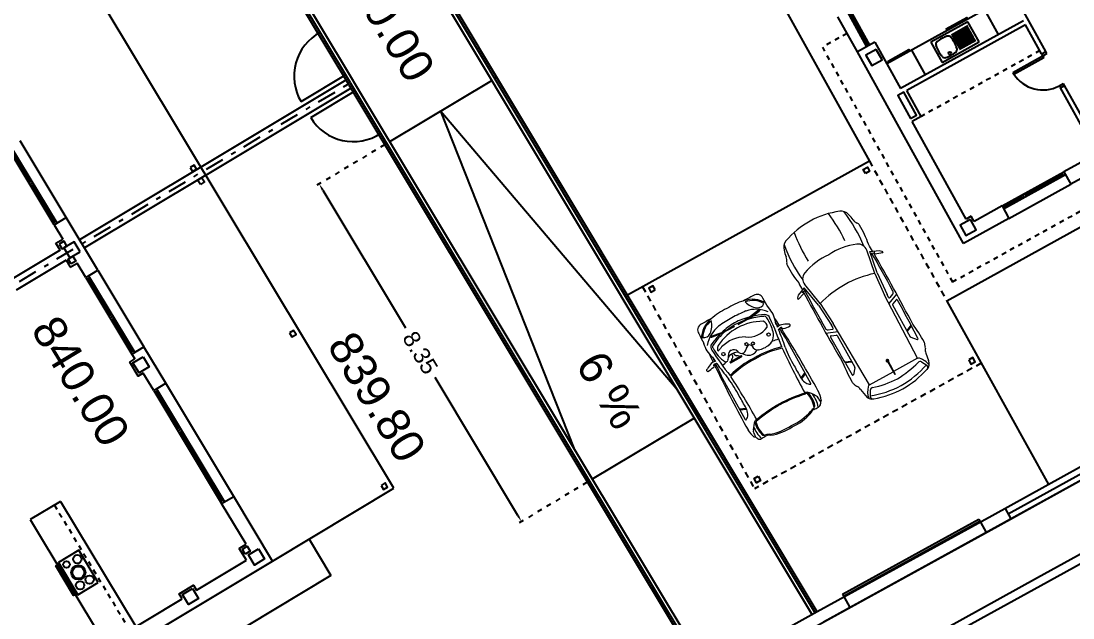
# Model space of a CAD drawing. Header units: millimetres. Extents: x 441061 to 442903, y 4515148 to 4515613.
# Drawn here: x 442153.29 to 442175.6, y 4515529.69 to 4515542.36 of the extents above; entities that cross this region are included whole.
import ezdxf
from ezdxf.enums import TextEntityAlignment as Align

# ---------------------------------------------------------------- set-up
doc = ezdxf.new("R2010")
doc.units = ezdxf.units.MM
for name, pattern in [('CONTINUA', [0]), ('CYPE_RAYAPUNTO', [0.4125, 0.2025, -0.105, 0, -0.105]), ('PUNTOS2', [0.125, 0, -0.125]), ('RAYITAS', [0.375, 0.25, -0.125])]:
    doc.linetypes.add(name, pattern=pattern)
for name, color, linetype in [('01_cotas', 254, 'Continuous'), ('01_ejes', 10, 'Continuous'), ('01_mono BAJA', 2, 'Continuous'), ('01_niveles', 2, 'Continuous'), ('01_piscinas', 254, 'Continuous'), ('01_proyección', 4, 'RAYITAS')]:
    doc.layers.add(name, color=color, linetype=linetype)
doc.layers.add('01_muebles_B', color=254, linetype='Continuous', lineweight=5)
doc.styles.add('Estilo1', font='swissel.ttf')
doc.styles.add('ROMANS', font='romans')
doc.dimstyles.new('DECIMAL-50', dxfattribs={"dimtxt": 0.08, "dimasz": 0.15, "dimexe": 0.09, "dimexo": 0, "dimgap": 0.09, "dimtad": 0, "dimzin": 0, "dimdsep": 46, "dimtxsty": 'ROMANS', "dimcen": 0.09, "dimclrt": 6, "dimadec": 0, "dimazin": 0, "dimtfac": 1.38, "dimtix": 1, "dimtofl": 0, "dimtmove": 2, "dimatfit": 3, "dimldrblk": 'OBLIQUE', "dimfxl": 1, "dimtolj": 1, "dimtzin": 0, "dimarcsym": 0})

# ---------------------------------------------------------------- blocks, each defined once
blk = doc.blocks.new('A$C6A825EFA')
at = {"layer": '01_mono BAJA', "color": 254}
for p, q in [((12, 12.5, 0), (13.1, 12.5, 0)), ((13.1, 12.2, 0), (13.1, 12.5, 0)), ((14.6, 12.5, 0), (13.1, 12.5, 0)), ((14.6, 12.5, 0), (15.7, 12.5, 0)), ((14.6, 12.2, 0), (14.6, 12.5, 0)), ((15.7, 12.5, 0), (15.7, 7.855, 0)), ((12.3, 12.075, 0), (12.3, 10.606, 0)), ((12.425, 12.2, 0), (13.1, 12.2, 0)), ((14.6, 12.27, 0), (13.1, 12.27, 0)), ((14.6, 12.2, 0), (13.1, 12.2, 0)), ((13.15, 12.27, 0), (13.15, 12.2, 0)), ((14.05, 12.242, 0), (13.15, 12.242, 0)), ((14.05, 12.228, 0), (13.15, 12.228, 0)), ((14.05, 12.27, 0), (14.05, 12.2, 0)), ((14.1, 12.27, 0), (14.1, 12.2, 0)), ((14.15, 12.27, 0), (14.15, 12.2, 0)), ((14.55, 12.242, 0), (14.15, 12.242, 0)), ((14.55, 12.228, 0), (14.15, 12.228, 0)), ((14.55, 12.27, 0), (14.55, 12.2, 0)), ((14.6, 12.2, 0), (15.275, 12.2, 0)), ((15.275, 12.2), (15.275, 12.075)), ((15.275, 12.075), (15.4, 12.075)), ((15.325, 12.2, 0), (15.325, 12.125, 0)), ((15.325, 12.125, 0), (15.4, 12.125, 0)), ((15.4, 12.075, 0), (15.4, 9.705, 0)), ((12.2, 11.4, 0), (12.2, 10.606, 0)), ((12.3, 10.606, 0), (12.2, 10.606, 0)), ((12.2, 10.606, 0), (12.2, 10.556, 0)), ((12.3, 10.556, 0), (12.2, 10.556, 0)), ((12.3, 10.556, 0), (12.3, 10.606, 0)), ((13.024, 9.831, 0), (12.2, 9.831, 0)), ((12.2, 9.831, 0), (12.2, 9.781, 0)), ((12.3, 9.781, 0), (12.3, 9.872, 0)), ((13.024, 9.872, 0), (12.3, 9.872, 0)), ((13.024, 9.831, 0), (13.024, 9.872, 0)), ((12.2, 9.781, 0), (12.2, 8.33, 0)), ((12.3, 9.781, 0), (12.2, 9.781, 0)), ((12.3, 9.781, 0), (12.3, 9.08, 0)), ((15.18, 9.705, 0), (15.18, 9.08, 0)), ((15.18, 9.705, 0), (15.4, 9.705, 0)), ((12.3, 9.08, 0), (15.18, 9.08, 0)), ((12.3, 8.98, 0), (15.275, 8.98, 0)), ((12.9, 8.98, 0), (12.9, 8.38, 0)), ((14.675, 8.98, 0), (14.675, 8.38, 0)), ((15.275, 7.855, 0), (15.275, 8.98, 0)), ((13.338, 8.92, 0), (13.338, 8.43, 0)), ((14.238, 8.92, 0), (13.338, 8.92, 0)), ((13.779, 8.85, 0), (13.383, 8.85, 0)), ((13.779, 8.825, 0), (13.383, 8.825, 0)), ((13.779, 8.8, 0), (13.383, 8.8, 0)), ((13.779, 8.775, 0), (13.383, 8.775, 0)), ((13.779, 8.75, 0), (13.383, 8.75, 0)), ((13.779, 8.725, 0), (13.383, 8.725, 0)), ((14.238, 8.43, 0), (14.238, 8.92, 0)), ((13.779, 8.7, 0), (13.383, 8.7, 0)), ((13.779, 8.675, 0), (13.383, 8.675, 0)), ((13.779, 8.65, 0), (13.383, 8.65, 0)), ((13.779, 8.625, 0), (13.383, 8.625, 0)), ((13.779, 8.6, 0), (13.383, 8.6, 0)), ((13.779, 8.575, 0), (13.383, 8.575, 0)), ((13.779, 8.55, 0), (13.383, 8.55, 0)), ((13.779, 8.525, 0), (13.383, 8.525, 0)), ((13.779, 8.5, 0), (13.383, 8.5, 0)), ((12.3, 8.38, 0), (15.275, 8.38, 0)), ((13.338, 8.43, 0), (14.238, 8.43, 0)), ((15.275, 7.855, 0), (15.7, 7.855, 0)), ((15.4, 7.855, 0), (15.4, 7.005, 0)), ((15.47, 7.855, 0), (15.47, 7.005, 0)), ((15.7, 7.855, 0), (15.7, 7.005, 0)), ((15.47, 7.805, 0), (15.4, 7.805, 0)), ((15.428, 7.055, 0), (15.428, 7.805, 0)), ((15.442, 7.055, 0), (15.442, 7.805, 0)), ((0, 7.005, 0), (0, 3, 0)), ((0.3, 7.005, 0), (0.3, 5.055, 0)), ((3.4, 6.955, 0), (0.3, 6.955, 0)), ((3.4, 6.205, 0), (3.4, 6.955, 0)), ((3.4, 6.205, 0), (0.3, 6.205, 0)), ((0.3, 4.705, 0), (0.3, 3.47, 0)), ((7.725, 3.47, 0), (7.725, 4.705, 0)), ((7.975, 3.47, 0), (7.975, 4.705, 0)), ((0.3, 3.47, 0), (0.595, 3.47, 0)), ((0.595, 3.47, 0), (0.595, 3.3, 0)), ((7.725, 3.47, 0), (7.555, 3.47, 0)), ((7.555, 3.47, 0), (7.555, 3.3, 0)), ((7.975, 3.47, 0), (8.145, 3.47, 0)), ((8.145, 3.47, 0), (8.145, 3.3, 0)), ((0.595, 3.3, 0), (1.6, 3.3, 0)), ((1.6, 3.3, 0), (1.6, 3, 0)), ((4.4, 3.3, 0), (1.6, 3.3, 0)), ((4.4, 3.23, 0), (1.6, 3.23, 0)), ((1.65, 3.3, 0), (1.65, 3.23, 0)), ((1.65, 3.272, 0), (3.35, 3.272, 0)), ((1.65, 3.258, 0), (3.35, 3.258, 0)), ((3.35, 3.3, 0), (3.35, 3.23, 0)), ((3.4, 3.3, 0), (3.4, 3.23, 0)), ((3.45, 3.3, 0), (3.45, 3.23, 0)), ((4.35, 3.272, 0), (3.45, 3.272, 0)), ((4.35, 3.258, 0), (3.45, 3.258, 0)), ((4.35, 3.3, 0), (4.35, 3.23, 0)), ((4.4, 3.3, 0), (4.4, 3, 0)), ((4.4, 3.3, 0), (4.83, 3.3, 0)), ((5.3, 3.3, 0), (5.18, 3.3, 0)), ((7.2, 3.3, 0), (5.3, 3.3, 0)), ((5.3, 3.3, 0), (5.3, 3, 0)), ((7.2, 3.23, 0), (5.3, 3.23, 0)), ((5.35, 3.3, 0), (5.35, 3.23, 0)), ((5.35, 3.272, 0), (6.15, 3.272, 0)), ((5.35, 3.258, 0), (6.15, 3.258, 0)), ((6.15, 3.3, 0), (6.15, 3.23, 0)), ((6.2, 3.3, 0), (6.2, 3.23, 0)), ((6.25, 3.3, 0), (6.25, 3.23, 0)), ((7.15, 3.272, 0), (6.25, 3.272, 0)), ((7.15, 3.258, 0), (6.25, 3.258, 0)), ((7.15, 3.3, 0), (7.15, 3.23, 0)), ((7.2, 3.3, 0), (7.555, 3.3, 0)), ((7.2, 3.3, 0), (7.2, 3, 0)), ((8.5, 3.3, 0), (8.145, 3.3, 0)), ((8.5, 3.3, 0), (10.4, 3.3, 0)), ((8.5, 3.3, 0), (8.5, 3, 0)), ((8.5, 3.23, 0), (10.4, 3.23, 0)), ((8.55, 3.3, 0), (8.55, 3.23, 0)), ((8.55, 3.272, 0), (9.45, 3.272, 0)), ((8.55, 3.258, 0), (9.45, 3.258, 0)), ((9.45, 3.3, 0), (9.45, 3.23, 0)), ((9.5, 3.3, 0), (9.5, 3.23, 0)), ((9.55, 3.3, 0), (9.55, 3.23, 0)), ((10.35, 3.272, 0), (9.55, 3.272, 0)), ((10.35, 3.258, 0), (9.55, 3.258, 0)), ((0, 3, 0), (1.6, 3, 0)), ((0, 3), (0, 0, 0)), ((1.6, 3, 0), (4.4, 3, 0)), ((4.4, 3, 0), (5.3, 3, 0)), ((7.2, 3, 0), (5.3, 3, 0)), ((7.2, 3, 0), (8.5, 3, 0)), ((7.75, 0, 0), (7.75, 3, 0)), ((7.95, 0, 0), (7.95, 3, 0)), ((8.5, 3, 0), (10.4, 3, 0)), ((0, 0, 0), (15.7, 0, 0))]:
    blk.add_line(p, q, dxfattribs=at)
for points in [[(15.325, 12.125), (15.575, 12.125), (15.575, 12.375), (15.325, 12.375), (15.325, 12.125)], [(15.325, 8.005), (15.575, 8.005), (15.575, 8.255), (15.325, 8.255), (15.325, 8.005)], [(0.375, 4.755), (0.125, 4.755), (0.125, 5.005), (0.375, 5.005), (0.375, 4.755)], [(0.375, 3.125), (0.125, 3.125), (0.125, 3.375), (0.375, 3.375), (0.375, 3.125)], [(5.13, 3.125), (4.88, 3.125), (4.88, 3.375), (5.13, 3.375), (5.13, 3.125)], [(7.725, 3.125), (7.975, 3.125), (7.975, 3.375), (7.725, 3.375), (7.725, 3.125)], [(3.965, 0.2), (3.865, 0.2), (3.865, 0.1), (3.965, 0.1)]]:
    blk.add_lwpolyline(points, close=True, dxfattribs=at)
at = {"layer": '01_mono BAJA', "color": 254, "elevation": 0}
for points in [[(15.4, 9.635), (15.25, 9.635), (15.25, 9.08), (15.4, 9.08)], [(13.813, 8.36), (13.813, 8.34), (13.313, 8.34), (13.313, 8.36)], [(15.222, 8.36), (15.222, 8.34), (14.722, 8.34), (14.722, 8.36)], [(2.28, 6.975), (1.545, 6.975), (1.545, 6.995), (2.28, 6.995)], [(1.513, 6.408), (2.313, 6.408), (2.312, 6.908), (1.512, 6.908)], [(0.425, 3.42), (0.545, 3.42), (0.545, 3.3), (0.425, 3.3)], [(7.605, 3.42), (7.725, 3.42), (7.725, 3.3), (7.605, 3.3)], [(8.095, 3.42), (7.975, 3.42), (7.975, 3.3), (8.095, 3.3)], [(0.19, 0.2), (0.09, 0.2), (0.09, 0.1), (0.19, 0.1)], [(7.64, 0.2), (7.74, 0.2), (7.74, 0.1), (7.64, 0.1)], [(8.06, 0.2), (7.96, 0.2), (7.96, 0.1), (8.06, 0.1)]]:
    blk.add_lwpolyline(points, close=True, dxfattribs=at)
blk.add_lwpolyline([(0.3, 5.055), (0.425, 5.055), (0.425, 4.705), (0.3, 4.705)], dxfattribs=at)
at = {"layer": '01_mono BAJA', "color": 254}
blk.add_lwpolyline([(4.83, 3.3), (4.83, 3.425), (5.18, 3.425), (5.18, 3.3)], dxfattribs=at)
for centre, radius in [((13.996, 8.825, 0), 0.0275), ((1.66, 6.765, 0), 0.089), ((1.912, 6.658, 0), 0.152), ((1.912, 6.658, 0), 0.127), ((2.185, 6.785, 0), 0.0693), ((1.66, 6.531, 0), 0.089), ((2.165, 6.531, 0), 0.089)]:
    blk.add_circle(centre, radius, dxfattribs=at)
for centre, radius, start, end in [((12.3, 9.831, 0), 0.725, 3.2758, 90), ((14.554, 8.675, 0), 0.75, 169.8852, 190.1148), ((13.889, 8.794, 0), 0.075, 99.0787, 169.8852), ((13.996, 8.127, 0), 0.75, 80.9213, 99.0787), ((14.102, 8.794, 0), 0.075, 10.1148, 80.9213), ((13.438, 8.675, 0), 0.75, 349.8852, 10.1148), ((13.889, 8.557, 0), 0.075, 190.1148, 260.9213), ((13.996, 9.223, 0), 0.75, 260.9213, 279.0787), ((14.102, 8.557, 0), 0.075, 279.0787, 349.8852)]:
    blk.add_arc(centre, radius, start, end, dxfattribs=at)
at = {"layer": '01_proyección', "color": 120, "ltscale": 0.25}
for p, q in [((12.3, 9.705, 0), (15.18, 9.705, 0)), ((3.4, 6.355, 0), (0.3, 6.355, 0))]:
    blk.add_line(p, q, dxfattribs=at)
at = {"layer": '01_proyección', "color": 120, "ltscale": 0.25, "elevation": 0}
blk.add_lwpolyline([(15.7, 7.405), (16.3, 7.405), (16.3, 13.1), (-0.6, 13.1), (-0.6, 7.405), (0, 7.405)], dxfattribs=at)
blk = doc.blocks.new('A$C0D711DC8')
at = {"layer": '01_muebles_B', "color": 254}
for p, q in [((10.733, 9.894), (9.764, 9.894)), ((10.493, 9.894), (10.545, 9.776)), ((10.515, 9.894), (10.567, 9.778)), ((9.004, 9.693), (9.038, 9.48)), ((9.056, 9.495), (9.026, 9.699)), ((9.038, 9.48), (9.054, 9.218)), ((9.056, 9.218), (9.056, 9.495)), ((9.038, 8.865), (9.054, 9.127)), ((9.054, 9.218), (9.056, 9.218)), ((9.054, 9.127), (9.056, 9.127)), ((9.056, 9.127), (9.056, 8.851)), ((9.614, 8.734), (9.614, 8.97)), ((9.634, 8.734), (9.634, 8.97)), ((9.004, 8.652), (9.038, 8.865)), ((9.056, 8.851), (9.026, 8.647)), ((9.546, 8.827), (9.494, 8.834)), ((9.546, 8.878), (9.495, 8.871)), ((10.493, 8.452), (10.545, 8.569)), ((10.515, 8.452), (10.567, 8.567)), ((10.733, 8.452), (9.764, 8.452))]:
    blk.add_line(p, q, dxfattribs=at)
for centre, radius in [((9.014, 9.701), 0.0121), ((9.51, 9.635), 0.0319), ((9.466, 9.173), 0.0297), ((9.514, 9.288), 0.0297), ((9.417, 8.691), 0.0319), ((9.014, 8.645), 0.0121)]:
    blk.add_circle(centre, radius, dxfattribs=at)
for centre, radius, start, end in [((9.619, 9.904), 0.16, 152.3452, 197.1649), ((10.167, 9.714), 0.738, 149.7434, 158.9846), ((9.525, 9.945), 0.0232, 265.4824, 347.7447), ((9.544, 10.069), 0.023, 23.336, 131.4157), ((8.51, 10.147), 1.058, 348.7131, 356.2571), ((10.995, -17.873), 27.82, 90.1403, 92.8584), ((10.906, 9.364), 0.584, 69.532, 87.9675), ((10.942, 9.629), 2.236, 176.9311, 182.7066), ((8.829, 9.758), 0.121, 83.4929, 184.381), ((9.185, 9.462), 0.48, 118.4979, 171.6974), ((9.142, 9.497), 0.403, 119.7279, 173.0139), ((9.122, 5.315), 4.571, 90.9016, 93.5003), ((9.503, 9.367), 0.611, 128.6532, 169.9617), ((8.847, 9.764), 0.126, 322.6544, 41.1658), ((9.178, 9.352), 0.549, 69.8978, 103.4423), ((10.509, 9.106), 1.518, 154.798, 163.8884), ((9.226, 9.718), 0.0964, 77.7254, 158.9302), ((9.211, 9.707), 0.057, 88.7397, 167.4182), ((9.265, 9.038), 0.727, 86.5634, 94.2004), ((8.819, 3.701), 6.126, 80.3818, 85.9978), ((9.94, 2.874), 7.047, 93.9115, 95.3212), ((9.306, 9.064), 0.701, 67.8757, 89.7559), ((8.751, 3.271), 6.625, 83.7996, 84.6711), ((10.975, -10.424), 20.353, 94.2603, 94.5093), ((9.518, 9.909), 0.0131, 69.95, 178.3297), ((9.777, 9.927), 0.273, 183.7214, 196.1025), ((9.94, 2.874), 7.047, 92.7044, 93.5361), ((10.975, -10.424), 20.353, 93.4112, 94.1277), ((8.751, 3.271), 6.625, 80.1778, 83.3742), ((9.165, 9.803), 0.511, 341.8582, 355.871), ((11.471, 9.253), 1.7, 163.325, 182.6992), ((11.496, 9.248), 1.7, 163.325, 182.5468), ((12.246, 53.159), 43.488, 266.8642, 267.4858), ((10.175, 11.66), 1.884, 261.0449, 273.0528), ((10.459, 15.409), 5.634, 268.1287, 270.8789), ((10.529, 10.11), 0.334, 272.7892, 291.8342), ((10.573, 9.974), 0.192, 294.6989, 323.0283), ((10.691, 9.894), 0.0501, 315.174, 347.3096), ((10.732, 9.885), 0.00831, 343.0311, 79.2932), ((10.894, 9.715), 0.0607, 143.7564, 193.2967), ((11.29, 9.332), 0.611, 121.0895, 136.7388), ((10.991, 9.25), 0.526, 73.7001, 105.481), ((10.903, 9.711), 0.0495, 146.1855, 196.1005), ((10.991, 9.25), 0.505, 69.1925, 104.8598), ((11.01, 9.2), 0.627, 72.4585, 97.9913), ((11.059, 9.742), 0.141, 86.8457, 126.696), ((11.101, 8.862), 1.022, 88.2888, 91.9327), ((11.185, 9.948), 0.0842, 206.7402, 257.6517), ((11.113, 9.698), 0.062, 14.8998, 65.8723), ((11.135, 9.81), 0.0644, 351.2386, 60.1485), ((10.241, 9.772), 0.959, 355.5054, 1.6982), ((8.653, 9.896), 0.361, 284.3027, 324.7225), ((10.25, 9.166), 1.218, 160.2257, 168.6391), ((9.975, 9.34), 0.903, 155.1761, 164.735), ((10.144, 9.165), 1.038, 151.121, 207.6483), ((9.314, 9.595), 0.107, 57.3841, 137.6524), ((8.958, 9.487), 0.459, 324.9496, 25.463), ((9.473, 9.516), 0.219, 7.735, 63.719), ((9.185, 9.47), 0.511, 343.3936, 8.525), ((12.021, 70.959), 61.269, 268.42618, 268.89057), ((14.417, 9.048), 3.64, 169.6671, 178.0415), ((14.417, 9.048), 3.62, 169.6671, 178.0415), ((11.473, 9.762), 0.303, 189.085, 205.7225), ((11.352, 9.713), 0.156, 186.0058, 219.1392), ((10.256, 9.278), 1.007, 354.015, 20.5105), ((10.287, 9.262), 1.007, 354.9224, 20.5105), ((9.808, 9.261), 1.13, 166.1566, 184.4621), ((17.649, 8.764), 8.777, 175.3636, 177.3327), ((10.509, 9.106), 1.518, 165.717, 177.48), ((10.25, 9.166), 1.218, 171.2453, 188.5682), ((9.808, 9.085), 1.13, 175.5379, 193.8434), ((17.649, 9.581), 8.777, 182.6673, 184.6364), ((10.509, 9.239), 1.518, 182.52, 194.283), ((9.904, 8.914), 0.65, 151.4841, 196.6746), ((9.552, 9.202), 0.047, 86.7847, 183.1724), ((9.6, 9.197), 0.0954, 178.5946, 241.3055), ((9.566, 9.362), 0.114, 263.9035, 340.5155), ((9.771, 9.295), 0.101, 164.9008, 216.3288), ((9.538, 9.188), 0.158, 330.3363, 17.3801), ((11.471, 9.093), 1.7, 177.3008, 196.675), ((11.496, 9.097), 1.7, 177.4532, 196.675), ((14.417, 9.297), 3.64, 181.9585, 190.3329), ((14.417, 9.297), 3.62, 181.9585, 190.3329), ((10.256, 9.068), 1.007, 339.4895, 5.985), ((10.287, 9.084), 1.007, 339.4895, 5.0776), ((10.25, 9.166), 1.218, 191.3609, 207.4845), ((9.528, 8.859), 0.101, 101.4545, 181.9236), ((9.686, 8.849), 0.193, 142.3155, 213.2169), ((9.492, 9.055), 0.098, 279.5997, 343.5492), ((9.498, 9.044), 0.0889, 349.0142, 50.9794), ((9.665, 8.855), 0.106, 119.0162, 160.5033), ((9.424, 9.265), 0.296, 301.9645, 328.2937), ((9.624, 8.97), 0.0104, 0, 180), ((10.942, 8.716), 2.236, 177.2934, 183.0689), ((9.185, 8.884), 0.48, 188.3026, 241.5021), ((9.142, 8.849), 0.403, 186.9861, 240.2721), ((8.653, 8.449), 0.361, 35.2775, 75.6973), ((9.503, 8.978), 0.611, 190.0383, 231.3468), ((10.509, 9.239), 1.518, 196.1116, 205.202), ((9.507, 8.785), 0.232, 194.2372, 212.2618), ((9.525, 8.854), 0.0985, 178.6673, 249.1293), ((9.426, 8.595), 0.178, 39.093, 68.893), ((9.543, 8.902), 0.0241, 275.7304, 333.0283), ((9.543, 8.803), 0.0241, 26.9717, 84.2696), ((9.665, 8.849), 0.106, 199.4967, 240.9838), ((9.624, 8.734), 0.0104, 180, 0), ((11.352, 8.632), 0.156, 140.8608, 173.9942), ((8.829, 8.587), 0.121, 175.619, 276.5071), ((8.847, 8.581), 0.126, 318.8342, 37.3456), ((9.226, 8.628), 0.0964, 201.0698, 282.2746), ((9.215, 8.619), 0.0486, 198.7488, 279.3616), ((9.25, 9.243), 0.672, 267.6901, 298.2478), ((9.346, 8.77), 0.149, 215.4424, 244.8998), ((8.819, 14.644), 6.126, 274.0022, 279.6182), ((9.299, 8.649), 0.0212, 220.8304, 310.3789), ((9.285, 8.645), 0.0299, 337.3586, 32.1758), ((8.751, 15.074), 6.625, 276.6258, 279.8222), ((9.532, 8.677), 0.0451, 325.113, 43.0643), ((9.161, 8.546), 0.436, 2.9924, 17.9381), ((12.246, -34.814), 43.488, 92.5142, 93.1358), ((10.175, 6.685), 1.884, 86.9472, 98.9551), ((10.459, 2.936), 5.634, 89.1211, 91.8713), ((12.021, -52.613), 61.269, 91.10943, 91.57382), ((10.529, 8.236), 0.334, 68.1658, 87.2108), ((10.573, 8.372), 0.192, 36.9717, 65.3011), ((10.894, 8.63), 0.0607, 166.7033, 216.2436), ((11.29, 9.013), 0.611, 223.2612, 238.9105), ((10.991, 9.095), 0.526, 254.519, 286.2999), ((10.903, 8.634), 0.0495, 163.8995, 213.8145), ((10.991, 9.095), 0.505, 255.1402, 290.8075), ((11.01, 9.145), 0.627, 262.0087, 287.5415), ((11.113, 8.647), 0.062, 294.1277, 345.1002), ((11.135, 8.535), 0.0644, 299.8515, 8.7614), ((11.473, 8.583), 0.303, 154.2775, 170.915), ((10.241, 8.573), 0.959, 358.3018, 4.4946), ((9.122, 13.031), 4.571, 266.4997, 269.0984), ((9.178, 8.993), 0.549, 256.5577, 290.1022), ((9.94, 15.472), 7.047, 264.6788, 266.0885), ((8.751, 15.074), 6.625, 275.3289, 276.2004), ((10.975, 28.769), 20.353, 265.4907, 265.7397), ((9.619, 8.441), 0.16, 162.8351, 207.6548), ((10.167, 8.631), 0.738, 201.0154, 210.2566), ((9.777, 8.418), 0.273, 163.8975, 176.2786), ((9.518, 8.436), 0.0131, 181.6703, 290.05), ((9.94, 15.472), 7.047, 266.4639, 267.2956), ((10.975, 28.769), 20.353, 265.8723, 266.5888), ((9.525, 8.401), 0.0232, 12.2553, 94.5176), ((8.51, 8.199), 1.058, 3.7429, 11.2869), ((10.995, 36.219), 27.82, 267.1416, 269.8597), ((10.691, 8.451), 0.0501, 12.6904, 44.826), ((10.732, 8.46), 0.00831, 280.7068, 16.9689), ((10.906, 8.982), 0.584, 272.0325, 290.468), ((11.059, 8.603), 0.141, 233.304, 273.1543), ((11.101, 9.484), 1.022, 268.0673, 271.7112), ((11.185, 8.397), 0.0842, 102.3483, 153.2598), ((9.544, 8.277), 0.023, 228.5843, 336.664)]:
    blk.add_arc(centre, radius, start, end, dxfattribs=at)
blk = doc.blocks.new('A$C392252A0')
at = {"layer": '01_muebles_B', "color": 254}
for p, q in [((10.715, 8.129), (10.705, 8.127)), ((10.705, 8.127), (10.752, 7.979)), ((10.738, 8.124), (10.715, 8.129)), ((10.775, 8.091), (10.738, 8.124)), ((8.605, 7.917), (8.455, 7.893)), ((9.201, 7.926), (9.149, 7.807)), ((9.219, 7.928), (9.166, 7.807)), ((9.784, 7.911), (9.748, 7.818)), ((9.876, 7.976), (9.791, 7.758)), ((10.418, 7.844), (10.846, 7.92)), ((10.752, 7.979), (10.798, 7.995)), ((10.773, 7.987), (10.809, 7.914)), ((10.846, 7.92), (10.775, 8.091)), ((8.499, 7.763), (8.397, 7.82)), ((8.599, 7.726), (9.971, 7.763)), ((8.599, 7.725), (8.599, 7.201)), ((9.019, 7.811), (8.92, 7.9)), ((9.731, 7.807), (9.031, 7.807)), ((9.913, 7.908), (9.882, 7.828)), ((9.898, 7.807), (9.958, 7.808)), ((10.418, 7.844), (9.958, 7.808)), ((10.43, 7.798), (9.971, 7.763)), ((10.43, 7.798), (10.894, 7.881)), ((8.839, 7.203), (8.537, 7.2)), ((8.537, 7.2), (8.537, 7.193)), ((8.839, 7.19), (8.537, 7.193)), ((8.599, 6.669), (8.599, 7.193)), ((8.499, 6.631), (8.397, 6.573)), ((8.605, 6.476), (8.455, 6.5)), ((8.599, 6.668), (9.971, 6.631)), ((9.019, 6.582), (8.92, 6.494)), ((9.731, 6.587), (9.031, 6.587)), ((9.201, 6.468), (9.149, 6.587)), ((9.219, 6.466), (9.166, 6.587)), ((9.784, 6.482), (9.748, 6.576)), ((9.876, 6.418), (9.791, 6.636)), ((9.913, 6.486), (9.882, 6.565)), ((9.898, 6.587), (9.958, 6.585)), ((10.418, 6.55), (9.958, 6.585)), ((10.43, 6.596), (9.971, 6.631)), ((10.418, 6.55), (10.846, 6.473)), ((10.43, 6.596), (10.894, 6.512)), ((10.705, 6.267), (10.752, 6.414)), ((10.775, 6.303), (10.738, 6.27)), ((10.752, 6.414), (10.798, 6.398)), ((10.773, 6.407), (10.809, 6.48)), ((10.846, 6.473), (10.775, 6.303)), ((10.715, 6.265), (10.705, 6.267)), ((10.738, 6.27), (10.715, 6.265))]:
    blk.add_line(p, q, dxfattribs=at)
for centre, radius, start, end in [((8.586, 8.093), 0.177, 275.9895, 308.6871), ((8.751, 7.888), 0.086, 87.4739, 128.6871), ((8.808, 7.907), 0.086, 87.4739, 128.6871), ((8.809, 4.809), 3.183, 82.5975, 89.9397), ((8.929, 7.908), 0.0124, 91.7937, 220.4777), ((10.022, -29.576), 37.513, 90.3882, 91.6701), ((10.099, -28.508), 36.485, 88.9288, 91.3819), ((9.768, 7.918), 0.0177, 338.7209, 90.3882), ((9.963, 7.889), 0.0531, 90.2143, 158.7209), ((10.099, -28.508), 36.45, 88.8997, 90.2143), ((10.099, -28.508), 36.485, 88.6181, 88.8592), ((11.3, 6.178), 1.816, 87.2886, 100.1742), ((11.389, 7.907), 0.086, 51.3129, 92.5261), ((11.554, 8.112), 0.177, 231.3129, 264.0105), ((11.467, 7.285), 0.654, 72.0531, 84.0105), ((10.216, 7.155), 1.997, 161.6598, 178.7983), ((10.242, 7.158), 1.952, 160.298, 178.865), ((8.474, 7.733), 0.162, 96.7804, 161.7197), ((8.375, 7.769), 0.0561, 66.6468, 164.8738), ((8.295, 7.436), 0.435, 49.0196, 78.8841), ((8.473, 7.717), 0.0531, 342.7058, 60.706), ((8.545, 7.725), 0.0531, 0, 49.0196), ((9.031, 7.824), 0.0177, 228.3547, 270), ((9.731, 7.824), 0.0177, 270, 338.7209), ((9.897, 7.823), 0.0159, 158.7209, 271.5074), ((8.43, 7.197), 2.089, 0, 16.7318), ((10.925, 7.707), 0.177, 21.0532, 100.1701), ((11.313, 4.914), 2.974, 81.2806, 96.1737), ((9.874, 7.302), 1.304, 355.3559, 21.0532), ((11.619, 7.711), 0.203, 22.7994, 75.9629), ((10.262, 7.197), 1.654, 0, 21.006), ((10.276, 7.152), 1.836, 162.6109, 178.6018), ((11.437, 4.633), 2.974, 81.5863, 93.456), ((10.216, 7.239), 1.997, 181.2017, 198.3402), ((10.242, 7.236), 1.952, 181.135, 199.702), ((10.276, 7.242), 1.836, 181.3982, 197.3891), ((8.839, 7.197), 0.0267, 193.7603, 166.2397), ((8.839, 7.197), 0.00662, 270, 90), ((8.43, 7.197), 2.089, 343.2682, 0), ((9.874, 7.091), 1.304, 338.9468, 4.6441), ((10.262, 7.197), 1.654, 338.994, 0), ((8.473, 6.677), 0.0531, 299.294, 17.2942), ((11.437, 9.761), 2.974, 266.544, 278.4137), ((8.474, 6.661), 0.162, 198.2803, 263.2196), ((8.375, 6.625), 0.0561, 195.1262, 293.3532), ((8.295, 6.957), 0.435, 281.1159, 310.9804), ((8.545, 6.669), 0.0531, 310.9804, 0), ((8.929, 6.486), 0.0124, 139.5223, 268.2063), ((9.031, 6.569), 0.0177, 90, 131.6453), ((9.731, 6.569), 0.0177, 21.2791, 90), ((9.897, 6.571), 0.0159, 88.4926, 201.2791), ((10.925, 6.686), 0.177, 259.8299, 338.9468), ((11.313, 9.479), 2.974, 263.8263, 278.7194), ((11.619, 6.682), 0.203, 284.0371, 337.2006), ((8.586, 6.3), 0.177, 51.3129, 84.0105), ((8.751, 6.506), 0.086, 231.3129, 272.5261), ((8.808, 6.487), 0.086, 231.3129, 272.5261), ((8.809, 9.584), 3.183, 270.0603, 277.4025), ((10.022, 43.97), 37.513, 268.3299, 269.6118), ((10.099, 42.902), 36.485, 268.6181, 271.0712), ((9.768, 6.476), 0.0177, 269.6118, 21.2791), ((9.963, 6.505), 0.0531, 201.2791, 269.7857), ((10.099, 42.902), 36.45, 269.7857, 271.1003), ((10.099, 42.902), 36.485, 271.1408, 271.3819), ((11.3, 8.215), 1.816, 259.8258, 272.7114), ((11.389, 6.487), 0.086, 267.4739, 308.6871), ((11.554, 6.282), 0.177, 95.9895, 128.6871), ((11.467, 7.108), 0.654, 275.9895, 287.9469)]:
    blk.add_arc(centre, radius, start, end, dxfattribs=at)
blk = doc.blocks.new('*D773')
at = {"layer": '01_cotas', "color": 0, "linetype": 'PUNTOS2', "lineweight": -2, "transparency": 16777216}
for p, q in [((442160.999, 4515539.733), (442159.533, 4515538.854)), ((442165.291, 4515532.57), (442163.824, 4515531.691))]:
    blk.add_line(p, q, dxfattribs=at)
at = {"layer": '01_cotas', "color": 0, "lineweight": -2, "transparency": 16777216}
for p, q in [((442159.687, 4515538.772), (442161.439, 4515535.847)), ((442163.824, 4515531.866), (442162.072, 4515534.791))]:
    blk.add_line(p, q, dxfattribs=at)
at = {"layer": '01_cotas', "color": 0, "transparency": 16777216}
for points in [[(442159.708, 4515538.785), (442159.665, 4515538.759), (442159.61, 4515538.901)], [(442163.846, 4515531.879), (442163.803, 4515531.853), (442163.901, 4515531.738)]]:
    blk.add_solid(points, dxfattribs=at)
at = {"layer": '01_cotas', "color": 7, "transparency": 16777216, "insert": (442161.755, 4515535.319), "char_height": 0.35, "attachment_point": 5, "rotation": 300.9265, "style": 'Estilo1'}
blk.add_mtext('\\A1;8.35', dxfattribs=at)

msp = doc.modelspace()

# ---------------------------------------------------------------- linework, layer by layer
at = {"color": 120, "linetype": 'CONTINUA'}
for p, q in [((442161.109, 4515539.799), (442163.275, 4515541.096)), ((442163.339, 4515541.135), (442163.38, 4515541.16)), ((442162.19, 4515540.446), (442167.185, 4515534.57)), ((442165.015, 4515533.294), (442162.19, 4515540.446)), ((442160.999, 4515539.733), (442161.045, 4515539.76)), ((442167.481, 4515534.221), (442167.672, 4515533.997)), ((442165.407, 4515532.64), (442167.566, 4515533.933)), ((442167.63, 4515533.972), (442167.672, 4515533.997)), ((442165.299, 4515532.575), (442165.183, 4515532.868)), ((442165.299, 4515532.575), (442165.343, 4515532.602))]:
    msp.add_line(p, q, dxfattribs=at)
at = {"layer": '01_ejes', "color": 10, "linetype": 'CYPE_RAYAPUNTO', "ltscale": 2}
msp.add_line((442141.359, 4515529.691), (442160.229, 4515541.02), dxfattribs=at)
at = {"layer": '01_piscinas'}
for p, q in [((442152.986, 4515553.082), (442160.229, 4515541.02)), ((442170.175, 4515529.818), (442159.459, 4515547.706)), ((442167.451, 4515546.3), (442171.279, 4515539.385)), ((442160.177, 4515541.106, 0), (442157.103, 4515539.26, 0)), ((442159.225, 4515540.651), (442160.17, 4515541.218)), ((442160.229, 4515541.02), (442160.237, 4515541.005)), ((442160.237, 4515541.005), (442160.229, 4515541.02)), ((442160.237, 4515541.005), (442167.754, 4515528.486)), ((442157.206, 4515539.088, 0), (442160.28, 4515540.934, 0)), ((442159.431, 4515540.308), (442160.376, 4515540.875)), ((442171.279, 4515539.385), (442166.146, 4515536.543)), ((442176.73, 4515538.521), (442172.924, 4515536.414)), ((442172.924, 4515536.414), (442175.08, 4515532.52)), ((442182.311, 4515536.524), (442173.886, 4515531.859)), ((442182.432, 4515536.306), (442174.006, 4515531.641)), ((442174.222, 4515531.901), (442178.772, 4515534.42)), ((442173.886, 4515531.859), (442170.175, 4515529.818)), ((442174.161, 4515532.012), (442174.282, 4515531.793)), ((442174.006, 4515531.641), (442170.304, 4515529.604)), ((442170.708, 4515530.197), (442173.6, 4515531.788)), ((442170.733, 4515530.153), (442173.624, 4515531.744)), ((442173.6, 4515531.788), (442173.624, 4515531.744)), ((442173.636, 4515531.723), (442173.756, 4515531.504)), ((442159.395, 4515531.363), (442159.858, 4515530.591)), ((442159.858, 4515530.591), (442155.657, 4515528.069)), ((442170.708, 4515530.197), (442170.733, 4515530.153)), ((442170.745, 4515530.131), (442170.865, 4515529.912)), ((442170.175, 4515529.818), (442166.468, 4515527.778))]:
    msp.add_line(p, q, dxfattribs=at)
for points in [[(442167.799, 4515528.511), (442160.282, 4515541.032), (442160.273, 4515541.046), (442153.031, 4515553.109), (442152.993, 4515553.172), (442145.744, 4515565.246), (442145.743, 4515565.246), (442138.512, 4515577.292), (442132.498, 4515587.307)], [(442167.863, 4515528.55), (442160.346, 4515541.07), (442160.337, 4515541.085), (442153.095, 4515553.148), (442153.057, 4515553.211), (442145.769, 4515565.349), (442145.769, 4515565.349), (442138.576, 4515577.33), (442132.573, 4515587.329)]]:
    msp.add_lwpolyline(points, dxfattribs=at)
for points in [[(442247.017, 4515584.322, 0.016487), (442243.157, 4515583.992, 0.014757), (442235.718, 4515582.885, 0.006475), (442229.942, 4515581.582, 0.008166), (442222.708, 4515579.727, 0.021654), (442213.588, 4515576.612, 0.020322), (442205.305, 4515572.981, 0.00713), (442199.746, 4515570.121, 0.000222), (442199.574, 4515570.029), (442198.285, 4515569.33), (442196.996, 4515568.631, 0.002681), (442194.944, 4515567.485), (442188.042, 4515563.666), (442185.427, 4515562.223), (442177.513, 4515557.855), (442172.57, 4515555.116), (442159.401, 4515547.817), (442159.287, 4515547.753), (442170.069, 4515529.756)], [(442247.015, 4515584.247, 0.016462), (442243.165, 4515583.918, 0.014755), (442235.733, 4515582.812, 0.006474), (442229.959, 4515581.509, 0.008165), (442222.728, 4515579.655, 0.021653), (442213.616, 4515576.542, 0.020322), (442205.338, 4515572.914, 0.00713), (442199.781, 4515570.055, 0.000222), (442199.61, 4515569.963), (442198.321, 4515569.264), (442197.032, 4515568.565, 0.002681), (442194.98, 4515567.419), (442188.078, 4515563.6), (442185.463, 4515562.157), (442177.549, 4515557.79), (442172.606, 4515555.05), (442159.437, 4515547.751), (442159.391, 4515547.725), (442170.133, 4515529.795)], [(442199.064, 4515543.723), (442187.283, 4515537.246), (442183.305, 4515535.054), (442179.341, 4515532.816), (442174.915, 4515530.372), (442166.945, 4515525.985), (442166.038, 4515525.515), (442162.549, 4515523.545), (442160.752, 4515522.548), (442155.424, 4515519.627, -0.121125), (442151.503, 4515518.494, -0.140664), (442147.475, 4515519.254, -0.142395), (442143.76, 4515522.7), (442142.517, 4515524.807), (442140.483, 4515528.251), (442137.387, 4515533.282), (442132.65, 4515541.201), (442128.022, 4515548.867), (442127.519, 4515549.779), (442122.852, 4515557.544)], [(442124.799, 4515557.259), (442129.034, 4515550.219), (442133.82, 4515542.238), (442138.836, 4515533.848), (442141.903, 4515528.795), (442143.942, 4515525.393), (442144.697, 4515524.135, 0.146839), (442147.817, 4515520.827, 0.183488), (442152.691, 4515520.19, 0.071368), (442154.992, 4515521.097), (442155.294, 4515521.261), (442159.577, 4515523.676), (442166.588, 4515527.56), (442174.006, 4515531.641), (442182.432, 4515536.306), (442187.787, 4515539.274), (442198.31, 4515545.081)], [(442137.521, 4515533.366), (442138.032, 4515532.498), (442140.621, 4515528.283), (442142.227, 4515525.594), (442142.737, 4515524.719), (442143.889, 4515522.787, 0.142823), (442147.584, 4515519.393, 0.145776), (442151.486, 4515518.674, 0.118442), (442155.335, 4515519.754), (442160.641, 4515522.684), (442162.487, 4515523.685), (442163.336, 4515524.155), (442165.962, 4515525.628), (442166.861, 4515526.129), (442174.843, 4515530.547), (442179.243, 4515532.968), (442180.147, 4515533.446), (442183.242, 4515535.182), (442187.246, 4515537.383), (442188.16, 4515537.896), (442198.978, 4515543.88)]]:
    msp.add_lwpolyline(points, format="xyb", dxfattribs=at)
for points in [[(442171.196, 4515539.122), (442171.148, 4515539.209), (442171.236, 4515539.258), (442171.284, 4515539.17)], [(442166.735, 4515536.651), (442166.686, 4515536.739), (442166.599, 4515536.69), (442166.647, 4515536.603)], [(442173.386, 4515535.167), (442173.434, 4515535.08), (442173.522, 4515535.128), (442173.473, 4515535.216)], [(442168.924, 4515532.697), (442168.972, 4515532.609), (442168.885, 4515532.561), (442168.837, 4515532.649)]]:
    msp.add_lwpolyline(points, close=True, dxfattribs=at)
for centre, start, end in [((442160.126, 4515541.191), 118.1591, 210.9802), ((442160.331, 4515540.848), 210.9802, 303.8014)]:
    msp.add_arc(centre, 1.05, start, end, dxfattribs=at)
at = {"layer": '01_proyección', "color": 120, "linetype": 'RAYITAS', "ltscale": 0.5}
for p, q in [((442171.279, 4515539.385), (442172.924, 4515536.414)), ((442166.468, 4515536.721), (442168.841, 4515532.434)), ((442173.653, 4515535.098), (442168.841, 4515532.434))]:
    msp.add_line(p, q, dxfattribs=at)

# ---------------------------------------------------------------- block references
at = {"layer": '01_mono BAJA'}
for p, rotation in [((442180.956, 4515556.178, 0), 208.9708206629034), ((442161.195, 4515532.444, 0), 120.9802402672481)]:
    msp.add_blockref('A$C6A825EFA', p, dxfattribs=dict(at, rotation=rotation))
at = {"layer": '01_piscinas', "xscale": 1.1, "yscale": 1.1, "zscale": 1.1}
for name, p, rotation in [('A$C392252A0', (442183.295, 4515530.476), 118.9585965196107), ('A$C0D711DC8', (442154.802, 4515539.726), 298.9585965196106)]:
    msp.add_blockref(name, p, dxfattribs=dict(at, rotation=rotation))

# ---------------------------------------------------------------- texts
at = {"color": 120, "linetype": 'CONTINUA', "style": 'Estilo1'}
msp.add_text('6 %%%', height=0.7, rotation=300.9802, dxfattribs=at).set_placement((442165.467, 4515534.347), align=Align.CENTER)
at = {"layer": '01_niveles', "color": 7, "style": 'Estilo1'}
for s, p in [('840.00', (442160.727, 4515542.269, 0)), ('840.00', (442154.258, 4515534.535)), ('839.80', (442160.539, 4515534.199, 0))]:
    msp.add_text(s, height=0.7, rotation=301.2761, dxfattribs=at).set_placement(p, align=Align.CENTER)

# ---------------------------------------------------------------- dimensions: what is measured, and where the dimension line sits
at = {"layer": '01_cotas', "color": 251}
dim = msp.add_aligned_dim(p1=(442160.999, 4515539.733), p2=(442165.291, 4515532.57), distance=-1.62, dimstyle='DECIMAL-50', override={"dimtxt": 0.35, "dimtxsty": 'Estilo1', "dimsah": 1, "dimclrt": 7, "dimfxl": 0.09, "dimarcsym": 2}, dxfattribs=at)
dim.commit()
dim.dimension.update_dxf_attribs({"geometry": '*D773', "text_midpoint": (442161.755, 4515535.319)})

doc.saveas('drawing.dxf')
